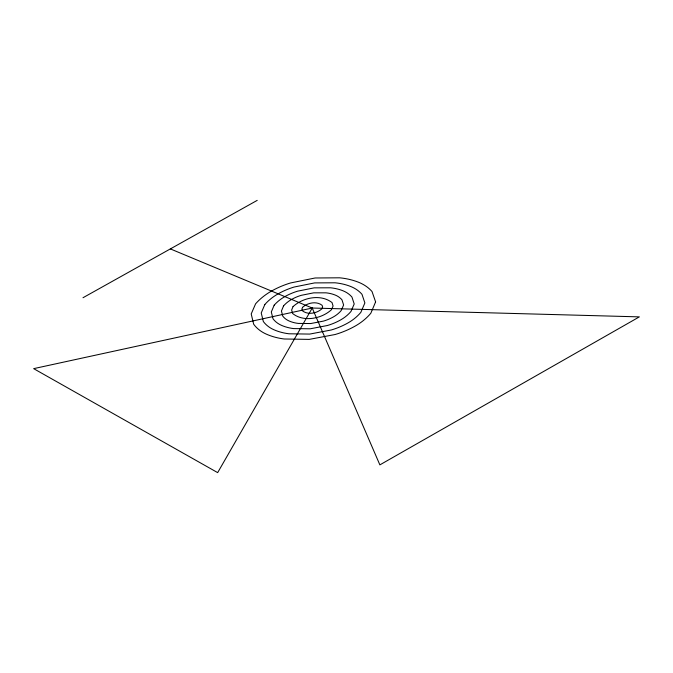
<?xml version="1.0" encoding="UTF-8"?>
<svg xmlns="http://www.w3.org/2000/svg" width="673" height="673" viewBox="0 0 673 673"><rect width="100%" height="100%" fill="white"/><g stroke="black" fill="none" stroke-linecap="round" stroke-linejoin="round"><path stroke-width="1.01" d="M312.23 308.032L217.665 472.631L33.65 368.644L312.23 308.032L639.35 316.874L379.866 464.875L312.23 308.032L170.362 248.909M82.989 297.735L257.212 200.369M302.598 307.317L301.899 309.033L302.387 310.758C307.889 315.174 316.823 313.408 321.787 308.89L322.628 307.031L322.106 305.306C316.52 300.907 307.578 302.724 302.598 307.317M293.041 306.602L291.636 310.026L292.578 313.467C303.565 322.384 321.501 318.817 331.427 309.748L333.085 306.013L332.025 302.564C320.819 293.84 303.001 297.441 293.041 306.602M283.569 305.895L281.44 311.01L282.795 316.167A23.479 18.163 -26.2 0 0 289.188 321.021A36.62 28.19 -25.5 0 0 298.307 323.419L310.741 323.545L323.511 321.088A36.721 28.325 -24.9 0 0 333.471 316.882A23.639 18.39 -24.8 0 0 341.152 310.615L343.617 304.995L341.968 299.822A23.833 18.701 -25.2 0 0 335.238 295.068A37.503 29.587 -26 0 0 325.984 292.831L313.694 292.848L301.252 295.329A37.394 29.435 -26.6 0 0 291.586 299.435A25.153 19.643 -26.7 0 0 283.569 305.895M274.163 305.189L271.303 311.994L273.053 318.859A31.227 24.11 -26.4 0 0 281.499 325.353A48.641 37.309 -25.4 0 0 293.63 328.592L310.228 328.794L327.339 325.522A48.826 37.545 -24.7 0 0 340.689 319.894A31.522 24.506 -24.5 0 0 350.953 311.49L354.208 303.977L351.954 297.062A31.867 25.061 -25 0 0 342.902 290.744A50.214 39.783 -26.1 0 0 330.536 287.8L314.173 287.859L297.659 291.165A50.029 39.514 -26.9 0 0 284.839 296.616A33.566 26.23 -27 0 0 274.163 305.189M375.61 301.899L370.815 313.265A47.287 36.721 -23.9 0 1 355.327 325.993A72.852 55.682 -24.2 0 1 335.104 334.515L309.21 339.394L284.216 338.99A72.44 55.152 -25.3 0 1 266.104 334.035A46.622 35.829 -26.7 0 1 253.662 324.209L251.214 313.938L255.597 303.801A50.425 39.463 -27.6 0 1 271.513 291.064A75.578 60.107 -27.6 0 1 290.568 282.954L315.124 277.983L339.579 277.806A75.982 60.747 -26.3 0 1 358.213 282.122A48.052 37.982 -24.6 0 1 372.018 291.518L375.61 301.899M264.842 304.499L261.225 312.97L263.345 321.543A38.941 29.991 -26.6 0 0 273.802 329.694A60.578 46.294 -25.4 0 0 288.936 333.783L309.723 334.077L331.2 329.997A60.864 46.664 -24.4 0 0 347.975 322.931A39.404 30.622 -24.2 0 0 360.837 312.373L364.875 302.943L361.973 294.294A39.934 31.488 -24.8 0 0 350.557 286.429A63.035 50.172 -26.2 0 0 335.07 282.795L314.653 282.904L294.101 287.043A62.757 49.735 -27.2 0 0 278.142 293.832A41.987 32.834 -27.3 0 0 264.842 304.499"/></g></svg>
